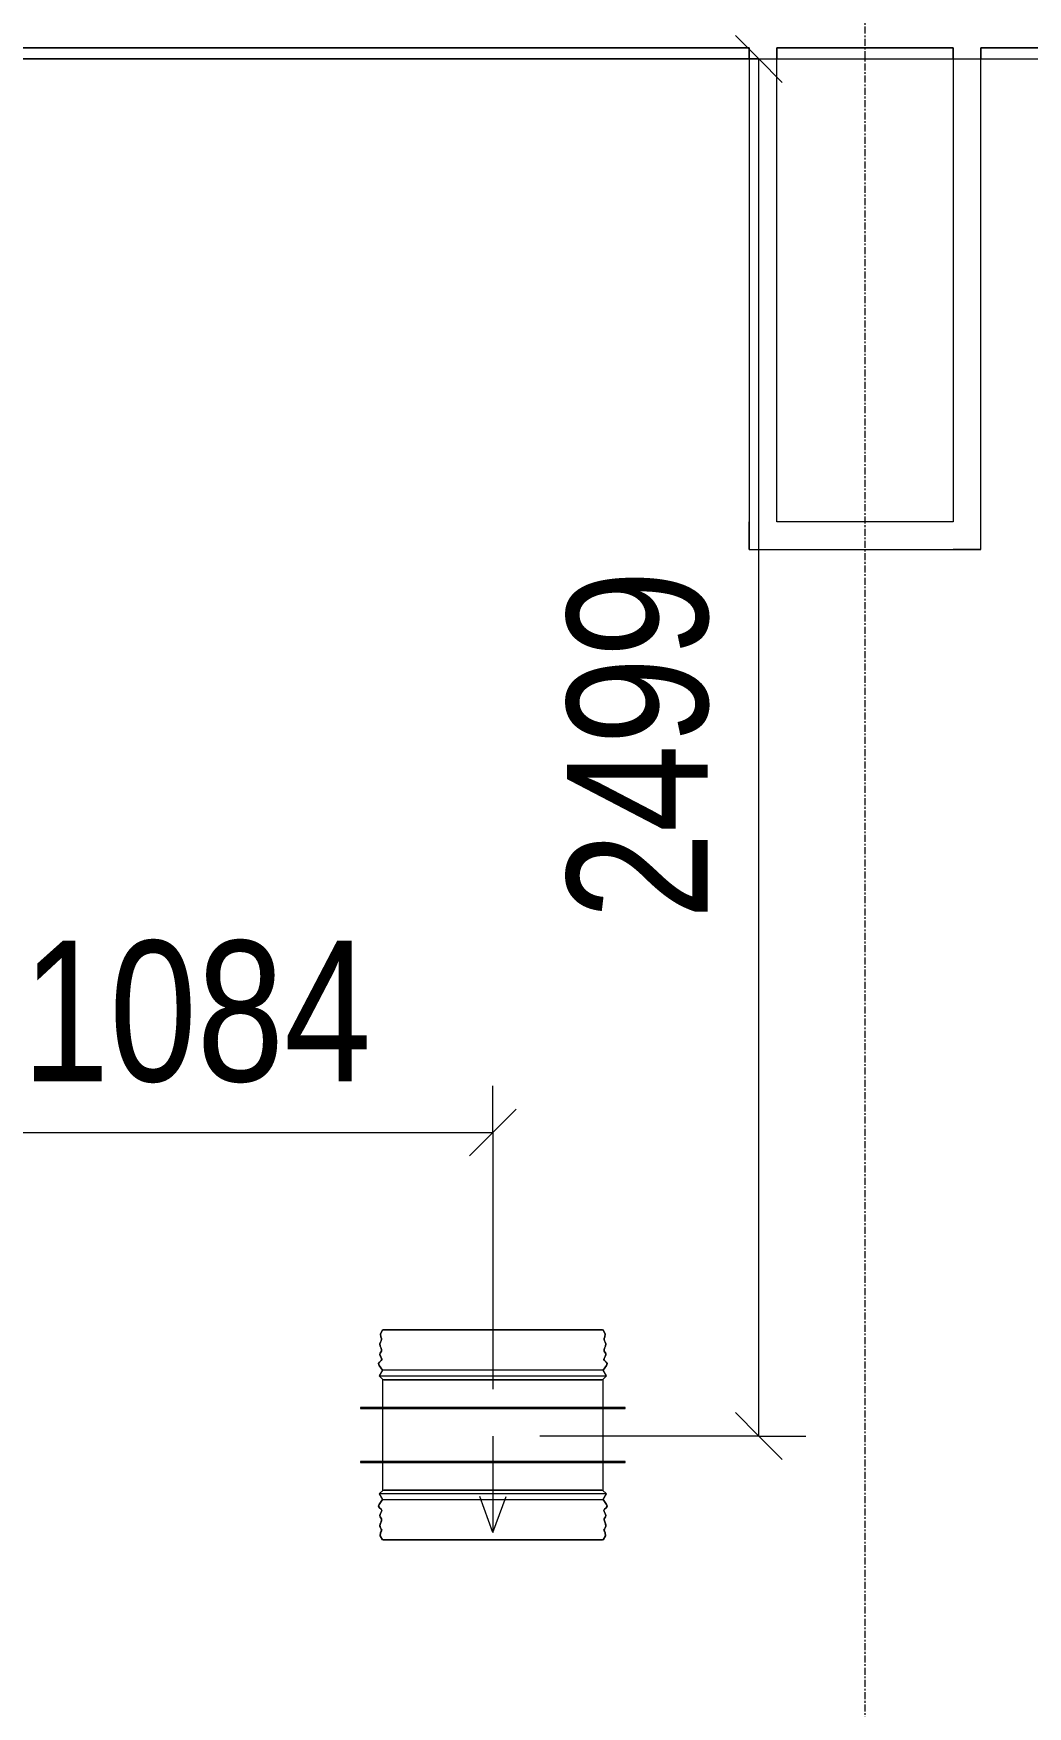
# Model space of a CAD drawing. Header units: millimetres. Extents: x -22227 to 20164, y 15335 to 61747.
# Drawn here: x -13708 to -11904, y 55127 to 58163 of the extents above; entities that cross this region are included whole.
import ezdxf

# ---------------------------------------------------------------- set-up
doc = ezdxf.new("R2010")
doc.units = ezdxf.units.MM
doc.linetypes.add('Grid Line', pattern=[22.225, 12.7, -3.175, 3.175, -3.175])
for name, color, linetype, lineweight in [('A-ANNO-DIMS', 7, 'Continuous', 9), ('A-ANNO-DIMS-170', 7, 'Continuous', 9), ('A-DETL-THIN', 7, 'Continuous', 9), ('A-WALL', 7, 'Continuous', 9), ('M-EQPM', 7, 'Continuous', 5), ('S-GRID', 7, 'Continuous', 9)]:
    doc.layers.add(name, color=color, linetype=linetype, lineweight=lineweight)
doc.styles.add('Arial_4', font='arial.ttf', dxfattribs={"width": 0.8, "height": 255})
doc.dimstyles.new('AK_DIM_2_0_Arial_đỏ', dxfattribs={"dimscale": 304.8, "dimtxt": 260.166147, "dimasz": 0.278871, "dimexe": 0.278871, "dimexo": 0.278871, "dimgap": 0.055774, "dimtad": 1, "dimdec": 0, "dimzin": 0, "dimdsep": 46, "dimtxsty": 'Arial_4', "dimblk1": 'OBLIQUE', "dimblk2": 'OBLIQUE', "dimsah": 1, "dimcen": 0.09, "dimadec": 0, "dimazin": 0, "dimtfac": 1, "dimtdec": 4, "dimtix": 1, "dimtmove": 0, "dimatfit": 3, "dimfxl": 1, "dimtvp": 1, "dimtolj": 1, "dimtzin": 0, "dimarcsym": 2})

# ---------------------------------------------------------------- blocks, each defined once
blk = doc.blocks.new('AK-SGS-M3-A_rvt-1-MẶT BẰNG BỐ TRÍ THIẾT BỊ')
at = {"layer": 'A-WALL', "color": 254, "true_color": 0xe0e0e0}
for p, q in [((-15908.6, 58136.9), (-12408.6, 58136.9)), ((-12408.6, 58136.9), (-12408.6, 58119.7)), ((-12408.6, 58119.4), (-12408.6, 58117.3)), ((-12408.6, 58116.9), (-12358.6, 58116.9)), ((-12358.6, 58119.4), (-12358.6, 58136.9)), ((-12358.6, 58136.9), (-12038.6, 58136.9)), ((-12358.6, 58116.9), (-12358.6, 58119.1)), ((-12038.6, 58136.9), (-12038.6, 58117.3)), ((-12038.6, 58116.9), (-11988.6, 58116.9)), ((-11988.6, 58116.9), (-11988.6, 58136.9)), ((-11988.6, 58136.9), (-6555.2, 58136.9))]:
    blk.add_line(p, q, dxfattribs=at)
at = {"layer": 'A-WALL', "color": 254, "true_color": 0xcccccc}
for p, q in [((-12408.6, 58136.9), (-15908.6, 58136.9)), ((-13958.6, 58116.9), (-12408.6, 58116.9)), ((-12408.6, 58119.7), (-12408.6, 58136.9)), ((-12408.6, 58117.3), (-12408.6, 58119.4)), ((-12408.6, 58116.9), (-12408.6, 57276.9)), ((-12358.6, 58136.9), (-12358.6, 58119.4)), ((-12038.6, 58136.9), (-12358.6, 58136.9)), ((-12358.6, 58119.1), (-12358.6, 58116.9)), ((-12358.6, 57276.9), (-12358.6, 58116.9)), ((-12358.6, 58116.9), (-12038.6, 58116.9)), ((-12038.6, 58117.3), (-12038.6, 58136.9)), ((-12038.6, 58116.9), (-12038.6, 57276.9)), ((-11988.6, 58136.9), (-11988.6, 58116.9)), ((-6555.2, 58136.9), (-11988.6, 58136.9)), ((-11988.6, 57226.9), (-11988.6, 58116.9)), ((-11988.6, 58116.9), (-6555.2, 58116.9)), ((-12408.6, 57226.9), (-12408.6, 57276.9)), ((-12038.6, 57276.9), (-12358.6, 57276.9)), ((-12408.6, 57226.9), (-12038.6, 57226.9)), ((-11988.6, 57226.9), (-12038.6, 57226.9))]:
    blk.add_line(p, q, dxfattribs=at)
at = {"layer": 'A-WALL', "color": 253, "true_color": 0xaaaaaa}
for p, q in [((-13958.6, 58116.9), (-12408.6, 58116.9)), ((-12408.6, 58116.9), (-12408.6, 57276.9)), ((-12358.6, 57276.9), (-12358.6, 58116.9)), ((-12358.6, 58116.9), (-12038.6, 58116.9)), ((-12038.6, 58116.9), (-12038.6, 57276.9)), ((-11988.6, 57226.9), (-11988.6, 58116.9)), ((-11988.6, 58116.9), (-6555.2, 58116.9)), ((-12408.6, 57276.9), (-12408.6, 57226.9)), ((-12038.6, 57276.9), (-12358.6, 57276.9)), ((-12408.6, 57226.9), (-12038.6, 57226.9)), ((-12038.6, 57226.9), (-11988.6, 57226.9))]:
    blk.add_line(p, q, dxfattribs=at)
at = {"layer": 'A-WALL', "color": 7, "true_color": 0xececec}
for p, q in [((-12408.6, 58116.9), (-12358.6, 58116.9)), ((-12038.6, 58116.9), (-11988.6, 58116.9))]:
    blk.add_line(p, q, dxfattribs=at)
blk = doc.blocks.new('03_DSC_Fan _axial_ - QUẠT THẢI TRỤC 400x200-1932861-MẶT BẰNG BỐ TRÍ THIẾT BỊ')
at = {"layer": 'M-EQPM', "color": 34, "true_color": 0x994c00}
for p, q in [((52, 240), (50, 240)), ((50, 240), (50, -240)), ((50, 240), (50, -240)), ((52, -240), (52, 240)), ((52, -240), (52, 240)), ((150, 240), (148, 240)), ((148, 240), (148, -240)), ((148, 240), (148, -240)), ((150, -240), (150, 240)), ((150, -240), (150, 240)), ((-90.6, -200.4), (-90.6, 200.4)), ((-90.6, -200.4), (-90.6, 200.4)), ((-90.6, 199), (-90.6, -199)), ((-90.6, 199), (-90.6, -199)), ((-7.2, 206.2), (-17.4, 200.4)), ((-17.4, 200.4), (-17.4, -200.4)), ((-17.4, 200.4), (-17.4, -200.4)), ((0, 199), (-7.2, 206.2)), ((-7.2, -206.2), (-7.2, 206.2)), ((-7.2, -206.2), (-7.2, 206.2)), ((200, 200), (0, 200)), ((0, 200), (0, -200)), ((0, 200), (0, -200)), ((0, 199), (0, -199)), ((0, 199), (0, -199)), ((0, -198), (0, 198)), ((0, -198), (0, 198)), ((50, -199), (50, 199)), ((50, -199), (50, 199)), ((52, 199), (52, -199)), ((52, 199), (52, -199)), ((148, -199), (148, 199)), ((148, -199), (148, 199)), ((150, 199), (150, -199)), ((150, 199), (150, -199)), ((207.2, 206.2), (200, 199)), ((200, -200), (200, 200)), ((200, -200), (200, 200)), ((200, -199), (200, 199)), ((200, -199), (200, 199)), ((200, 198), (200, -198)), ((200, 198), (200, -198)), ((217.4, 200.4), (207.2, 206.2)), ((207.2, 206.2), (207.2, -206.2)), ((207.2, 206.2), (207.2, -206.2)), ((217.4, -200.4), (217.4, 200.4)), ((217.4, -200.4), (217.4, 200.4)), ((290.6, 200.4), (290.6, -200.4)), ((290.6, 200.4), (290.6, -200.4)), ((290.6, -199), (290.6, 199)), ((290.6, -199), (290.6, 199)), ((102, 0), (277.3, 0)), ((277.3, 0), (211.5, 23.9)), ((277.3, 0), (211.5, -23.9)), ((-17.4, -200.4), (-7.2, -206.2)), ((-7.2, -206.2), (0, -199)), ((0, -200), (200, -200)), ((200, -199), (207.2, -206.2)), ((207.2, -206.2), (217.4, -200.4)), ((50, -240), (52, -240)), ((148, -240), (150, -240))]:
    blk.add_line(p, q, dxfattribs=at)
at = {"layer": 'M-EQPM', "color": 34, "true_color": 0x994c00, "flags": 128}
for points in [[(-90.6, 200.4), (-83, 204.1), (-77.7, 203.5), (-74.7, 202.2), (-72.9, 201.8), (-70.9, 202.5), (-68.4, 204), (-65.1, 204.9), (-61.3, 204.3), (-57.4, 202.9), (-54.2, 201.9), (-52.1, 202.2), (-50.4, 203.4), (-48.5, 204.7), (-45.8, 205.1), (-42.3, 203.7), (-38.9, 201.9), (-36.8, 201.6), (-34.9, 202.9), (-32.2, 205.6), (-29.5, 207.5), (-26, 206.4), (-17.4, 200.4)], [(-17.4, 200.4), (-26, 206.4), (-29.5, 207.5), (-32.2, 205.6), (-34.9, 202.9), (-36.8, 201.6), (-38.9, 201.9), (-42.3, 203.7), (-45.8, 205.1), (-48.5, 204.7), (-50.4, 203.4), (-52.1, 202.2), (-54.2, 201.9), (-57.4, 202.9), (-61.3, 204.3), (-65.1, 204.9), (-68.4, 204), (-70.9, 202.5), (-72.9, 201.8), (-74.7, 202.2), (-77.7, 203.5), (-83, 204.1), (-90.6, 200.4)], [(-50.8, 203.1), (-49.4, 204.2), (-48.6, 204.7), (-47.9, 205), (-47.2, 205.1), (-46.6, 205.2), (-45.9, 205.1), (-44.5, 204.8), (-37.4, 201.5), (-37, 201.5), (-36.5, 201.7), (-36.1, 201.9), (-35.2, 202.7), (-31.1, 206.5), (-30.1, 207.2), (-29.8, 207.4)], [(217.4, 200.4), (226.1, 206.4), (229.6, 207.5), (232.3, 205.5), (235, 202.9), (236.9, 201.5), (239, 201.9), (242.4, 203.8), (246, 205.1), (248.6, 204.7), (250.5, 203.3), (252.2, 202.2), (254.4, 201.9), (257.7, 203), (261.6, 204.4), (265.4, 204.9), (268.6, 203.9), (271.1, 202.4), (273, 201.7), (274.9, 202.4), (278, 203.9), (283.2, 204.7), (290.6, 200.4)], [(290.6, 200.4), (283.2, 204.7), (278, 203.9), (274.9, 202.4), (273, 201.7), (271.1, 202.4), (268.6, 203.9), (265.4, 204.9), (261.6, 204.4), (257.7, 203), (254.4, 201.9), (252.2, 202.2), (250.5, 203.3), (248.6, 204.7), (246, 205.1), (242.4, 203.8), (239, 201.9), (236.9, 201.5), (235, 202.9), (232.3, 205.5), (229.6, 207.5), (226.1, 206.4), (217.4, 200.4)], [(254.4, 201.9), (255.9, 202.3), (260.9, 204.2), (264.1, 204.9), (266, 204.8), (267.6, 204.3), (271.2, 202.4), (272.3, 201.9), (272.8, 201.7), (273.2, 201.8), (273.7, 201.9), (275.9, 202.9), (278.2, 204), (279.2, 204.4)], [(-17.4, -200.4), (-26, -206.4), (-29.5, -207.5), (-32.2, -205.6), (-34.9, -202.9), (-36.8, -201.6), (-38.9, -201.9), (-42.3, -203.7), (-45.8, -205.1), (-48.5, -204.7), (-50.4, -203.4), (-52.1, -202.2), (-54.2, -201.9), (-57.4, -202.9), (-61.3, -204.3), (-65.1, -204.9), (-68.4, -204), (-70.9, -202.5), (-72.9, -201.8), (-74.7, -202.2), (-77.7, -203.5), (-83, -204.1), (-90.6, -200.4)], [(-90.6, -200.4), (-83, -204.1), (-77.7, -203.5), (-74.7, -202.2), (-72.9, -201.8), (-70.9, -202.5), (-68.4, -204), (-65.1, -204.9), (-61.3, -204.3), (-57.4, -202.9), (-54.2, -201.9), (-52.1, -202.2), (-50.4, -203.4), (-48.5, -204.7), (-45.8, -205.1), (-42.3, -203.7), (-38.9, -201.9), (-36.8, -201.6), (-34.9, -202.9), (-32.2, -205.6), (-29.5, -207.5), (-26, -206.4), (-17.4, -200.4)], [(-50.8, -203.1), (-49.4, -204.2), (-48.6, -204.7), (-47.9, -205), (-47.2, -205.1), (-46.6, -205.2), (-45.9, -205.1), (-44.5, -204.8), (-37.4, -201.5), (-37, -201.5), (-36.5, -201.7), (-36.1, -201.9), (-35.2, -202.7), (-31.1, -206.5), (-30.1, -207.2), (-29.8, -207.4)], [(290.6, -200.4), (283.2, -204.7), (278, -203.9), (274.9, -202.4), (273, -201.7), (271.1, -202.4), (268.6, -203.9), (265.4, -204.9), (261.6, -204.4), (257.7, -203), (254.4, -201.9), (252.2, -202.2), (250.5, -203.3), (248.6, -204.7), (246, -205.1), (242.4, -203.8), (239, -201.9), (236.9, -201.5), (235, -202.9), (232.3, -205.5), (229.6, -207.5), (226.1, -206.4), (217.4, -200.4)], [(217.4, -200.4), (226.1, -206.4), (229.6, -207.5), (232.3, -205.5), (235, -202.9), (236.9, -201.5), (239, -201.9), (242.4, -203.8), (246, -205.1), (248.6, -204.7), (250.5, -203.3), (252.2, -202.2), (254.4, -201.9), (257.7, -203), (261.6, -204.4), (265.4, -204.9), (268.6, -203.9), (271.1, -202.4), (273, -201.7), (274.9, -202.4), (278, -203.9), (283.2, -204.7), (290.6, -200.4)], [(254.4, -201.9), (255.9, -202.3), (260.9, -204.2), (264.1, -204.9), (266, -204.8), (267.6, -204.3), (271.2, -202.4), (272.3, -201.9), (272.8, -201.7), (273.2, -201.8), (273.7, -201.9), (275.9, -202.9), (278.2, -204), (279.2, -204.4)]]:
    blk.add_lwpolyline(points, dxfattribs=at)
blk = doc.blocks.new('03_DSC_Fan _axial_ - QUẠT THẢI TRỤC 400x200-V162-MẶT BẰNG BỐ TRÍ THIẾT BỊ')
at = {"layer": 'A-DETL-THIN', "color": 34, "true_color": 0x994c00}
for p, q in [((-30.1, 207.2), (-29.8, 207.4)), ((-30.1, -207.2), (-29.8, -207.4))]:
    blk.add_line(p, q, dxfattribs=at)
at = {"layer": 'M-EQPM', "color": 34, "true_color": 0x994c00}
for p, q in [((52, 240), (50, 240)), ((50, 240), (50, -240)), ((50, 240), (50, -240)), ((52, -240), (52, 240)), ((52, -240), (52, 240)), ((150, 240), (148, 240)), ((148, 240), (148, -240)), ((148, 240), (148, -240)), ((150, -240), (150, 240)), ((150, -240), (150, 240)), ((-90.6, -200.4), (-90.6, 200.4)), ((-90.6, -200.4), (-90.6, 200.4)), ((-90.6, 199), (-90.6, -199)), ((-90.6, 199), (-90.6, -199)), ((-7.2, 206.2), (-17.4, 200.4)), ((-17.4, 200.4), (-17.4, -200.4)), ((-17.4, 200.4), (-17.4, -200.4)), ((0, 199), (-7.2, 206.2)), ((-7.2, -206.2), (-7.2, 206.2)), ((-7.2, -206.2), (-7.2, 206.2)), ((200, 200), (0, 200)), ((0, 200), (0, -200)), ((0, 200), (0, -200)), ((0, 199), (0, -199)), ((0, 199), (0, -199)), ((0, -198), (0, 198)), ((0, -198), (0, 198)), ((50, -199), (50, 199)), ((50, -199), (50, 199)), ((52, 199), (52, -199)), ((52, 199), (52, -199)), ((148, -199), (148, 199)), ((148, -199), (148, 199)), ((150, 199), (150, -199)), ((150, 199), (150, -199)), ((207.2, 206.2), (200, 199)), ((200, -200), (200, 200)), ((200, -200), (200, 200)), ((200, -199), (200, 199)), ((200, -199), (200, 199)), ((200, 198), (200, -198)), ((200, 198), (200, -198)), ((217.4, 200.4), (207.2, 206.2)), ((207.2, 206.2), (207.2, -206.2)), ((207.2, 206.2), (207.2, -206.2)), ((217.4, -200.4), (217.4, 200.4)), ((217.4, -200.4), (217.4, 200.4)), ((290.6, 200.4), (290.6, -200.4)), ((290.6, 200.4), (290.6, -200.4)), ((290.6, -199), (290.6, 199)), ((290.6, -199), (290.6, 199)), ((102, 0), (277.3, 0)), ((277.3, 0), (211.5, 23.9)), ((277.3, 0), (211.5, -23.9)), ((-17.4, -200.4), (-7.2, -206.2)), ((-7.2, -206.2), (0, -199)), ((0, -200), (200, -200)), ((200, -199), (207.2, -206.2)), ((207.2, -206.2), (217.4, -200.4)), ((50, -240), (52, -240)), ((148, -240), (150, -240))]:
    blk.add_line(p, q, dxfattribs=at)
at = {"layer": 'M-EQPM', "color": 34, "true_color": 0x994c00, "flags": 128}
for points in [[(-90.6, 200.4), (-83, 204.1), (-77.7, 203.5), (-74.7, 202.2), (-72.9, 201.8), (-70.9, 202.5), (-68.4, 204), (-65.1, 204.9), (-61.3, 204.3), (-57.4, 202.9), (-54.2, 201.9), (-52.1, 202.2), (-50.4, 203.4), (-48.5, 204.7), (-45.8, 205.1), (-42.3, 203.7), (-38.9, 201.9), (-36.8, 201.6), (-34.9, 202.9), (-32.2, 205.6), (-29.5, 207.5), (-26, 206.4), (-17.4, 200.4)], [(-17.4, 200.4), (-26, 206.4), (-29.5, 207.5), (-32.2, 205.6), (-34.9, 202.9), (-36.8, 201.6), (-38.9, 201.9), (-42.3, 203.7), (-45.8, 205.1), (-48.5, 204.7), (-50.4, 203.4), (-52.1, 202.2), (-54.2, 201.9), (-57.4, 202.9), (-61.3, 204.3), (-65.1, 204.9), (-68.4, 204), (-70.9, 202.5), (-72.9, 201.8), (-74.7, 202.2), (-77.7, 203.5), (-83, 204.1), (-90.6, 200.4)], [(-50.8, 203.1), (-49.4, 204.2), (-48.6, 204.7), (-47.9, 205), (-47.2, 205.1), (-46.6, 205.2), (-45.9, 205.1), (-44.5, 204.8), (-37.4, 201.5), (-37, 201.5), (-36.5, 201.7), (-36.1, 201.9), (-35.2, 202.7), (-31.1, 206.5), (-30.1, 207.2), (-29.8, 207.4)], [(217.4, 200.4), (226.1, 206.4), (229.6, 207.5), (232.3, 205.5), (235, 202.9), (236.9, 201.5), (239, 201.9), (242.4, 203.8), (246, 205.1), (248.6, 204.7), (250.5, 203.3), (252.2, 202.2), (254.4, 201.9), (257.7, 203), (261.6, 204.4), (265.4, 204.9), (268.6, 203.9), (271.1, 202.4), (273, 201.7), (274.9, 202.4), (278, 203.9), (283.2, 204.7), (290.6, 200.4)], [(290.6, 200.4), (283.2, 204.7), (278, 203.9), (274.9, 202.4), (273, 201.7), (271.1, 202.4), (268.6, 203.9), (265.4, 204.9), (261.6, 204.4), (257.7, 203), (254.4, 201.9), (252.2, 202.2), (250.5, 203.3), (248.6, 204.7), (246, 205.1), (242.4, 203.8), (239, 201.9), (236.9, 201.5), (235, 202.9), (232.3, 205.5), (229.6, 207.5), (226.1, 206.4), (217.4, 200.4)], [(254.4, 201.9), (255.9, 202.3), (260.9, 204.2), (264.1, 204.9), (266, 204.8), (267.6, 204.3), (271.2, 202.4), (272.3, 201.9), (272.8, 201.7), (273.2, 201.8), (273.7, 201.9), (275.9, 202.9), (278.2, 204), (279.2, 204.4)], [(-17.4, -200.4), (-26, -206.4), (-29.5, -207.5), (-32.2, -205.6), (-34.9, -202.9), (-36.8, -201.6), (-38.9, -201.9), (-42.3, -203.7), (-45.8, -205.1), (-48.5, -204.7), (-50.4, -203.4), (-52.1, -202.2), (-54.2, -201.9), (-57.4, -202.9), (-61.3, -204.3), (-65.1, -204.9), (-68.4, -204), (-70.9, -202.5), (-72.9, -201.8), (-74.7, -202.2), (-77.7, -203.5), (-83, -204.1), (-90.6, -200.4)], [(-90.6, -200.4), (-83, -204.1), (-77.7, -203.5), (-74.7, -202.2), (-72.9, -201.8), (-70.9, -202.5), (-68.4, -204), (-65.1, -204.9), (-61.3, -204.3), (-57.4, -202.9), (-54.2, -201.9), (-52.1, -202.2), (-50.4, -203.4), (-48.5, -204.7), (-45.8, -205.1), (-42.3, -203.7), (-38.9, -201.9), (-36.8, -201.6), (-34.9, -202.9), (-32.2, -205.6), (-29.5, -207.5), (-26, -206.4), (-17.4, -200.4)], [(-50.8, -203.1), (-49.4, -204.2), (-48.6, -204.7), (-47.9, -205), (-47.2, -205.1), (-46.6, -205.2), (-45.9, -205.1), (-44.5, -204.8), (-37.4, -201.5), (-37, -201.5), (-36.5, -201.7), (-36.1, -201.9), (-35.2, -202.7), (-31.1, -206.5), (-30.1, -207.2), (-29.8, -207.4)], [(290.6, -200.4), (283.2, -204.7), (278, -203.9), (274.9, -202.4), (273, -201.7), (271.1, -202.4), (268.6, -203.9), (265.4, -204.9), (261.6, -204.4), (257.7, -203), (254.4, -201.9), (252.2, -202.2), (250.5, -203.3), (248.6, -204.7), (246, -205.1), (242.4, -203.8), (239, -201.9), (236.9, -201.5), (235, -202.9), (232.3, -205.5), (229.6, -207.5), (226.1, -206.4), (217.4, -200.4)], [(217.4, -200.4), (226.1, -206.4), (229.6, -207.5), (232.3, -205.5), (235, -202.9), (236.9, -201.5), (239, -201.9), (242.4, -203.8), (246, -205.1), (248.6, -204.7), (250.5, -203.3), (252.2, -202.2), (254.4, -201.9), (257.7, -203), (261.6, -204.4), (265.4, -204.9), (268.6, -203.9), (271.1, -202.4), (273, -201.7), (274.9, -202.4), (278, -203.9), (283.2, -204.7), (290.6, -200.4)], [(254.4, -201.9), (255.9, -202.3), (260.9, -204.2), (264.1, -204.9), (266, -204.8), (267.6, -204.3), (271.2, -202.4), (272.3, -201.9), (272.8, -201.7), (273.2, -201.8), (273.7, -201.9), (275.9, -202.9), (278.2, -204), (279.2, -204.4)]]:
    blk.add_lwpolyline(points, dxfattribs=at)
blk = doc.blocks.new('03_DSC_Fan _axial_ - QUẠT THẢI TRỤC 400x200-V171-MẶT BẰNG BỐ TRÍ THIẾT BỊ')
at = {"layer": 'A-DETL-THIN', "color": 34, "true_color": 0x994c00}
for p, q in [((-30.1, 207.2), (-29.8, 207.4)), ((-30.1, -207.2), (-29.8, -207.4))]:
    blk.add_line(p, q, dxfattribs=at)
at = {"layer": 'M-EQPM', "color": 34, "true_color": 0x994c00}
for p, q in [((52, 240), (50, 240)), ((50, 240), (50, -240)), ((50, 240), (50, -240)), ((52, 240), (50, 240)), ((50, 240), (50, -240)), ((50, 240), (50, -240)), ((52, -240), (52, 240)), ((52, -240), (52, 240)), ((52, -240), (52, 240)), ((52, -240), (52, 240)), ((150, 240), (148, 240)), ((148, 240), (148, -240)), ((148, 240), (148, -240)), ((150, 240), (148, 240)), ((148, 240), (148, -240)), ((148, 240), (148, -240)), ((150, -240), (150, 240)), ((150, -240), (150, 240)), ((150, -240), (150, 240)), ((150, -240), (150, 240)), ((-90.6, -200.4), (-90.6, 200.4)), ((-90.6, -200.4), (-90.6, 200.4)), ((-90.6, -200.4), (-90.6, 200.4)), ((-90.6, -200.4), (-90.6, 200.4)), ((-90.6, 199), (-90.6, -199)), ((-90.6, 199), (-90.6, -199)), ((-90.6, 199), (-90.6, -199)), ((-90.6, 199), (-90.6, -199)), ((-7.2, 206.2), (-17.4, 200.4)), ((-7.2, 206.2), (-17.4, 200.4)), ((-17.4, 200.4), (-17.4, -200.4)), ((-17.4, 200.4), (-17.4, -200.4)), ((-17.4, 200.4), (-17.4, -200.4)), ((-17.4, 200.4), (-17.4, -200.4)), ((0, 199), (-7.2, 206.2)), ((-7.2, -206.2), (-7.2, 206.2)), ((-7.2, -206.2), (-7.2, 206.2)), ((0, 199), (-7.2, 206.2)), ((-7.2, -206.2), (-7.2, 206.2)), ((-7.2, -206.2), (-7.2, 206.2)), ((200, 200), (0, 200)), ((0, 200), (0, -200)), ((0, 200), (0, -200)), ((200, 200), (0, 200)), ((0, 200), (0, -200)), ((0, 200), (0, -200)), ((0, 199), (0, -199)), ((0, 199), (0, -199)), ((0, 199), (0, -199)), ((0, 199), (0, -199)), ((0, -198), (0, 198)), ((0, -198), (0, 198)), ((0, -198), (0, 198)), ((0, -198), (0, 198)), ((50, -199), (50, 199)), ((50, -199), (50, 199)), ((50, -199), (50, 199)), ((50, -199), (50, 199)), ((52, 199), (52, -199)), ((52, 199), (52, -199)), ((52, 199), (52, -199)), ((52, 199), (52, -199)), ((148, -199), (148, 199)), ((148, -199), (148, 199)), ((148, -199), (148, 199)), ((148, -199), (148, 199)), ((150, 199), (150, -199)), ((150, 199), (150, -199)), ((150, 199), (150, -199)), ((150, 199), (150, -199)), ((207.2, 206.2), (200, 199)), ((207.2, 206.2), (200, 199)), ((200, -200), (200, 200)), ((200, -200), (200, 200)), ((200, -200), (200, 200)), ((200, -200), (200, 200)), ((200, -199), (200, 199)), ((200, -199), (200, 199)), ((200, -199), (200, 199)), ((200, -199), (200, 199)), ((200, 198), (200, -198)), ((200, 198), (200, -198)), ((200, 198), (200, -198)), ((200, 198), (200, -198)), ((217.4, 200.4), (207.2, 206.2)), ((207.2, 206.2), (207.2, -206.2)), ((207.2, 206.2), (207.2, -206.2)), ((217.4, 200.4), (207.2, 206.2)), ((207.2, 206.2), (207.2, -206.2)), ((207.2, 206.2), (207.2, -206.2)), ((217.4, -200.4), (217.4, 200.4)), ((217.4, -200.4), (217.4, 200.4)), ((217.4, -200.4), (217.4, 200.4)), ((217.4, -200.4), (217.4, 200.4)), ((290.6, 200.4), (290.6, -200.4)), ((290.6, 200.4), (290.6, -200.4)), ((290.6, 200.4), (290.6, -200.4)), ((290.6, 200.4), (290.6, -200.4)), ((290.6, -199), (290.6, 199)), ((290.6, -199), (290.6, 199)), ((290.6, -199), (290.6, 199)), ((290.6, -199), (290.6, 199)), ((102, 0), (277.3, 0)), ((102, 0), (277.3, 0)), ((277.3, 0), (211.5, 23.9)), ((277.3, 0), (211.5, 23.9)), ((277.3, 0), (211.5, -23.9)), ((277.3, 0), (211.5, -23.9)), ((-17.4, -200.4), (-7.2, -206.2)), ((-17.4, -200.4), (-7.2, -206.2)), ((-7.2, -206.2), (0, -199)), ((-7.2, -206.2), (0, -199)), ((0, -200), (200, -200)), ((0, -200), (200, -200)), ((200, -199), (207.2, -206.2)), ((200, -199), (207.2, -206.2)), ((207.2, -206.2), (217.4, -200.4)), ((207.2, -206.2), (217.4, -200.4)), ((50, -240), (52, -240)), ((50, -240), (52, -240)), ((148, -240), (150, -240)), ((148, -240), (150, -240))]:
    blk.add_line(p, q, dxfattribs=at)
at = {"layer": 'M-EQPM', "color": 34, "true_color": 0x994c00, "flags": 128}
for points in [[(-90.6, 200.4), (-83, 204.1), (-77.7, 203.5), (-74.7, 202.2), (-72.9, 201.8), (-70.9, 202.5), (-68.4, 204), (-65.1, 204.9), (-61.3, 204.3), (-57.4, 202.9), (-54.2, 201.9), (-52.1, 202.2), (-50.4, 203.4), (-48.5, 204.7), (-45.8, 205.1), (-42.3, 203.7), (-38.9, 201.9), (-36.8, 201.6), (-34.9, 202.9), (-32.2, 205.6), (-29.5, 207.5), (-26, 206.4), (-17.4, 200.4)], [(-17.4, 200.4), (-26, 206.4), (-29.5, 207.5), (-32.2, 205.6), (-34.9, 202.9), (-36.8, 201.6), (-38.9, 201.9), (-42.3, 203.7), (-45.8, 205.1), (-48.5, 204.7), (-50.4, 203.4), (-52.1, 202.2), (-54.2, 201.9), (-57.4, 202.9), (-61.3, 204.3), (-65.1, 204.9), (-68.4, 204), (-70.9, 202.5), (-72.9, 201.8), (-74.7, 202.2), (-77.7, 203.5), (-83, 204.1), (-90.6, 200.4)], [(-90.6, 200.4), (-83, 204.1), (-77.7, 203.5), (-74.7, 202.2), (-72.9, 201.8), (-70.9, 202.5), (-68.4, 204), (-65.1, 204.9), (-61.3, 204.3), (-57.4, 202.9), (-54.2, 201.9), (-52.1, 202.2), (-50.4, 203.4), (-48.5, 204.7), (-45.8, 205.1), (-42.3, 203.7), (-38.9, 201.9), (-36.8, 201.6), (-34.9, 202.9), (-32.2, 205.6), (-29.5, 207.5), (-26, 206.4), (-17.4, 200.4)], [(-17.4, 200.4), (-26, 206.4), (-29.5, 207.5), (-32.2, 205.6), (-34.9, 202.9), (-36.8, 201.6), (-38.9, 201.9), (-42.3, 203.7), (-45.8, 205.1), (-48.5, 204.7), (-50.4, 203.4), (-52.1, 202.2), (-54.2, 201.9), (-57.4, 202.9), (-61.3, 204.3), (-65.1, 204.9), (-68.4, 204), (-70.9, 202.5), (-72.9, 201.8), (-74.7, 202.2), (-77.7, 203.5), (-83, 204.1), (-90.6, 200.4)], [(-50.8, 203.1), (-49.4, 204.2), (-48.6, 204.7), (-47.9, 205), (-47.2, 205.1), (-46.6, 205.2), (-45.9, 205.1), (-44.5, 204.8), (-37.4, 201.5), (-37, 201.5), (-36.5, 201.7), (-36.1, 201.9), (-35.2, 202.7), (-31.1, 206.5), (-30.1, 207.2), (-29.8, 207.4)], [(-50.8, 203.1), (-49.4, 204.2), (-48.6, 204.7), (-47.9, 205), (-47.2, 205.1), (-46.6, 205.2), (-45.9, 205.1), (-44.5, 204.8), (-37.4, 201.5), (-37, 201.5), (-36.5, 201.7), (-36.1, 201.9), (-35.2, 202.7), (-31.1, 206.5), (-30.1, 207.2), (-29.8, 207.4)], [(217.4, 200.4), (226.1, 206.4), (229.6, 207.5), (232.3, 205.5), (235, 202.9), (236.9, 201.5), (239, 201.9), (242.4, 203.8), (246, 205.1), (248.6, 204.7), (250.5, 203.3), (252.2, 202.2), (254.4, 201.9), (257.7, 203), (261.6, 204.4), (265.4, 204.9), (268.6, 203.9), (271.1, 202.4), (273, 201.7), (274.9, 202.4), (278, 203.9), (283.2, 204.7), (290.6, 200.4)], [(290.6, 200.4), (283.2, 204.7), (278, 203.9), (274.9, 202.4), (273, 201.7), (271.1, 202.4), (268.6, 203.9), (265.4, 204.9), (261.6, 204.4), (257.7, 203), (254.4, 201.9), (252.2, 202.2), (250.5, 203.3), (248.6, 204.7), (246, 205.1), (242.4, 203.8), (239, 201.9), (236.9, 201.5), (235, 202.9), (232.3, 205.5), (229.6, 207.5), (226.1, 206.4), (217.4, 200.4)], [(217.4, 200.4), (226.1, 206.4), (229.6, 207.5), (232.3, 205.5), (235, 202.9), (236.9, 201.5), (239, 201.9), (242.4, 203.8), (246, 205.1), (248.6, 204.7), (250.5, 203.3), (252.2, 202.2), (254.4, 201.9), (257.7, 203), (261.6, 204.4), (265.4, 204.9), (268.6, 203.9), (271.1, 202.4), (273, 201.7), (274.9, 202.4), (278, 203.9), (283.2, 204.7), (290.6, 200.4)], [(290.6, 200.4), (283.2, 204.7), (278, 203.9), (274.9, 202.4), (273, 201.7), (271.1, 202.4), (268.6, 203.9), (265.4, 204.9), (261.6, 204.4), (257.7, 203), (254.4, 201.9), (252.2, 202.2), (250.5, 203.3), (248.6, 204.7), (246, 205.1), (242.4, 203.8), (239, 201.9), (236.9, 201.5), (235, 202.9), (232.3, 205.5), (229.6, 207.5), (226.1, 206.4), (217.4, 200.4)], [(254.4, 201.9), (255.9, 202.3), (260.9, 204.2), (264.1, 204.9), (266, 204.8), (267.6, 204.3), (271.2, 202.4), (272.3, 201.9), (272.8, 201.7), (273.2, 201.8), (273.7, 201.9), (275.9, 202.9), (278.2, 204), (279.2, 204.4)], [(254.4, 201.9), (255.9, 202.3), (260.9, 204.2), (264.1, 204.9), (266, 204.8), (267.6, 204.3), (271.2, 202.4), (272.3, 201.9), (272.8, 201.7), (273.2, 201.8), (273.7, 201.9), (275.9, 202.9), (278.2, 204), (279.2, 204.4)], [(-17.4, -200.4), (-26, -206.4), (-29.5, -207.5), (-32.2, -205.6), (-34.9, -202.9), (-36.8, -201.6), (-38.9, -201.9), (-42.3, -203.7), (-45.8, -205.1), (-48.5, -204.7), (-50.4, -203.4), (-52.1, -202.2), (-54.2, -201.9), (-57.4, -202.9), (-61.3, -204.3), (-65.1, -204.9), (-68.4, -204), (-70.9, -202.5), (-72.9, -201.8), (-74.7, -202.2), (-77.7, -203.5), (-83, -204.1), (-90.6, -200.4)], [(-90.6, -200.4), (-83, -204.1), (-77.7, -203.5), (-74.7, -202.2), (-72.9, -201.8), (-70.9, -202.5), (-68.4, -204), (-65.1, -204.9), (-61.3, -204.3), (-57.4, -202.9), (-54.2, -201.9), (-52.1, -202.2), (-50.4, -203.4), (-48.5, -204.7), (-45.8, -205.1), (-42.3, -203.7), (-38.9, -201.9), (-36.8, -201.6), (-34.9, -202.9), (-32.2, -205.6), (-29.5, -207.5), (-26, -206.4), (-17.4, -200.4)], [(-17.4, -200.4), (-26, -206.4), (-29.5, -207.5), (-32.2, -205.6), (-34.9, -202.9), (-36.8, -201.6), (-38.9, -201.9), (-42.3, -203.7), (-45.8, -205.1), (-48.5, -204.7), (-50.4, -203.4), (-52.1, -202.2), (-54.2, -201.9), (-57.4, -202.9), (-61.3, -204.3), (-65.1, -204.9), (-68.4, -204), (-70.9, -202.5), (-72.9, -201.8), (-74.7, -202.2), (-77.7, -203.5), (-83, -204.1), (-90.6, -200.4)], [(-90.6, -200.4), (-83, -204.1), (-77.7, -203.5), (-74.7, -202.2), (-72.9, -201.8), (-70.9, -202.5), (-68.4, -204), (-65.1, -204.9), (-61.3, -204.3), (-57.4, -202.9), (-54.2, -201.9), (-52.1, -202.2), (-50.4, -203.4), (-48.5, -204.7), (-45.8, -205.1), (-42.3, -203.7), (-38.9, -201.9), (-36.8, -201.6), (-34.9, -202.9), (-32.2, -205.6), (-29.5, -207.5), (-26, -206.4), (-17.4, -200.4)], [(-50.8, -203.1), (-49.4, -204.2), (-48.6, -204.7), (-47.9, -205), (-47.2, -205.1), (-46.6, -205.2), (-45.9, -205.1), (-44.5, -204.8), (-37.4, -201.5), (-37, -201.5), (-36.5, -201.7), (-36.1, -201.9), (-35.2, -202.7), (-31.1, -206.5), (-30.1, -207.2), (-29.8, -207.4)], [(-50.8, -203.1), (-49.4, -204.2), (-48.6, -204.7), (-47.9, -205), (-47.2, -205.1), (-46.6, -205.2), (-45.9, -205.1), (-44.5, -204.8), (-37.4, -201.5), (-37, -201.5), (-36.5, -201.7), (-36.1, -201.9), (-35.2, -202.7), (-31.1, -206.5), (-30.1, -207.2), (-29.8, -207.4)], [(290.6, -200.4), (283.2, -204.7), (278, -203.9), (274.9, -202.4), (273, -201.7), (271.1, -202.4), (268.6, -203.9), (265.4, -204.9), (261.6, -204.4), (257.7, -203), (254.4, -201.9), (252.2, -202.2), (250.5, -203.3), (248.6, -204.7), (246, -205.1), (242.4, -203.8), (239, -201.9), (236.9, -201.5), (235, -202.9), (232.3, -205.5), (229.6, -207.5), (226.1, -206.4), (217.4, -200.4)], [(217.4, -200.4), (226.1, -206.4), (229.6, -207.5), (232.3, -205.5), (235, -202.9), (236.9, -201.5), (239, -201.9), (242.4, -203.8), (246, -205.1), (248.6, -204.7), (250.5, -203.3), (252.2, -202.2), (254.4, -201.9), (257.7, -203), (261.6, -204.4), (265.4, -204.9), (268.6, -203.9), (271.1, -202.4), (273, -201.7), (274.9, -202.4), (278, -203.9), (283.2, -204.7), (290.6, -200.4)], [(290.6, -200.4), (283.2, -204.7), (278, -203.9), (274.9, -202.4), (273, -201.7), (271.1, -202.4), (268.6, -203.9), (265.4, -204.9), (261.6, -204.4), (257.7, -203), (254.4, -201.9), (252.2, -202.2), (250.5, -203.3), (248.6, -204.7), (246, -205.1), (242.4, -203.8), (239, -201.9), (236.9, -201.5), (235, -202.9), (232.3, -205.5), (229.6, -207.5), (226.1, -206.4), (217.4, -200.4)], [(217.4, -200.4), (226.1, -206.4), (229.6, -207.5), (232.3, -205.5), (235, -202.9), (236.9, -201.5), (239, -201.9), (242.4, -203.8), (246, -205.1), (248.6, -204.7), (250.5, -203.3), (252.2, -202.2), (254.4, -201.9), (257.7, -203), (261.6, -204.4), (265.4, -204.9), (268.6, -203.9), (271.1, -202.4), (273, -201.7), (274.9, -202.4), (278, -203.9), (283.2, -204.7), (290.6, -200.4)], [(254.4, -201.9), (255.9, -202.3), (260.9, -204.2), (264.1, -204.9), (266, -204.8), (267.6, -204.3), (271.2, -202.4), (272.3, -201.9), (272.8, -201.7), (273.2, -201.8), (273.7, -201.9), (275.9, -202.9), (278.2, -204), (279.2, -204.4)], [(254.4, -201.9), (255.9, -202.3), (260.9, -204.2), (264.1, -204.9), (266, -204.8), (267.6, -204.3), (271.2, -202.4), (272.3, -201.9), (272.8, -201.7), (273.2, -201.8), (273.7, -201.9), (275.9, -202.9), (278.2, -204), (279.2, -204.4)]]:
    blk.add_lwpolyline(points, dxfattribs=at)
blk = doc.blocks.new('03_DSC_Fan _axial_ - QUẠT THẢI TRỤC 400x200-V176-MẶT BẰNG BỐ TRÍ THIẾT BỊ')
at = {"layer": 'A-DETL-THIN', "color": 34, "true_color": 0x994c00}
for p, q in [((-30.1, 207.2), (-29.8, 207.4)), ((-30.1, 207.2), (-29.8, 207.4)), ((-30.1, -207.2), (-29.8, -207.4)), ((-30.1, -207.2), (-29.8, -207.4))]:
    blk.add_line(p, q, dxfattribs=at)
at = {"layer": 'M-EQPM', "color": 34, "true_color": 0x994c00}
for p, q in [((52, 240), (50, 240)), ((50, 240), (50, -240)), ((50, 240), (50, -240)), ((52, 240), (50, 240)), ((50, 240), (50, -240)), ((50, 240), (50, -240)), ((52, -240), (52, 240)), ((52, -240), (52, 240)), ((52, -240), (52, 240)), ((52, -240), (52, 240)), ((150, 240), (148, 240)), ((148, 240), (148, -240)), ((148, 240), (148, -240)), ((150, 240), (148, 240)), ((148, 240), (148, -240)), ((148, 240), (148, -240)), ((150, -240), (150, 240)), ((150, -240), (150, 240)), ((150, -240), (150, 240)), ((150, -240), (150, 240)), ((-90.6, -200.4), (-90.6, 200.4)), ((-90.6, -200.4), (-90.6, 200.4)), ((-90.6, -200.4), (-90.6, 200.4)), ((-90.6, -200.4), (-90.6, 200.4)), ((-90.6, 199), (-90.6, -199)), ((-90.6, 199), (-90.6, -199)), ((-90.6, 199), (-90.6, -199)), ((-90.6, 199), (-90.6, -199)), ((-7.2, 206.2), (-17.4, 200.4)), ((-7.2, 206.2), (-17.4, 200.4)), ((-17.4, 200.4), (-17.4, -200.4)), ((-17.4, 200.4), (-17.4, -200.4)), ((-17.4, 200.4), (-17.4, -200.4)), ((-17.4, 200.4), (-17.4, -200.4)), ((0, 199), (-7.2, 206.2)), ((-7.2, -206.2), (-7.2, 206.2)), ((-7.2, -206.2), (-7.2, 206.2)), ((0, 199), (-7.2, 206.2)), ((-7.2, -206.2), (-7.2, 206.2)), ((-7.2, -206.2), (-7.2, 206.2)), ((200, 200), (0, 200)), ((0, 200), (0, -200)), ((0, 200), (0, -200)), ((200, 200), (0, 200)), ((0, 200), (0, -200)), ((0, 200), (0, -200)), ((0, 199), (0, -199)), ((0, 199), (0, -199)), ((0, 199), (0, -199)), ((0, 199), (0, -199)), ((0, -198), (0, 198)), ((0, -198), (0, 198)), ((0, -198), (0, 198)), ((0, -198), (0, 198)), ((50, -199), (50, 199)), ((50, -199), (50, 199)), ((50, -199), (50, 199)), ((50, -199), (50, 199)), ((52, 199), (52, -199)), ((52, 199), (52, -199)), ((52, 199), (52, -199)), ((52, 199), (52, -199)), ((148, -199), (148, 199)), ((148, -199), (148, 199)), ((148, -199), (148, 199)), ((148, -199), (148, 199)), ((150, 199), (150, -199)), ((150, 199), (150, -199)), ((150, 199), (150, -199)), ((150, 199), (150, -199)), ((207.2, 206.2), (200, 199)), ((207.2, 206.2), (200, 199)), ((200, -200), (200, 200)), ((200, -200), (200, 200)), ((200, -200), (200, 200)), ((200, -200), (200, 200)), ((200, -199), (200, 199)), ((200, -199), (200, 199)), ((200, -199), (200, 199)), ((200, -199), (200, 199)), ((200, 198), (200, -198)), ((200, 198), (200, -198)), ((200, 198), (200, -198)), ((200, 198), (200, -198)), ((217.4, 200.4), (207.2, 206.2)), ((207.2, 206.2), (207.2, -206.2)), ((207.2, 206.2), (207.2, -206.2)), ((217.4, 200.4), (207.2, 206.2)), ((207.2, 206.2), (207.2, -206.2)), ((207.2, 206.2), (207.2, -206.2)), ((217.4, -200.4), (217.4, 200.4)), ((217.4, -200.4), (217.4, 200.4)), ((217.4, -200.4), (217.4, 200.4)), ((217.4, -200.4), (217.4, 200.4)), ((290.6, 200.4), (290.6, -200.4)), ((290.6, 200.4), (290.6, -200.4)), ((290.6, 200.4), (290.6, -200.4)), ((290.6, 200.4), (290.6, -200.4)), ((290.6, -199), (290.6, 199)), ((290.6, -199), (290.6, 199)), ((290.6, -199), (290.6, 199)), ((290.6, -199), (290.6, 199)), ((102, 0), (277.3, 0)), ((102, 0), (277.3, 0)), ((277.3, 0), (211.5, 23.9)), ((277.3, 0), (211.5, 23.9)), ((277.3, 0), (211.5, -23.9)), ((277.3, 0), (211.5, -23.9)), ((-17.4, -200.4), (-7.2, -206.2)), ((-17.4, -200.4), (-7.2, -206.2)), ((-7.2, -206.2), (0, -199)), ((-7.2, -206.2), (0, -199)), ((0, -200), (200, -200)), ((0, -200), (200, -200)), ((200, -199), (207.2, -206.2)), ((200, -199), (207.2, -206.2)), ((207.2, -206.2), (217.4, -200.4)), ((207.2, -206.2), (217.4, -200.4)), ((50, -240), (52, -240)), ((50, -240), (52, -240)), ((148, -240), (150, -240)), ((148, -240), (150, -240))]:
    blk.add_line(p, q, dxfattribs=at)
at = {"layer": 'M-EQPM', "color": 34, "true_color": 0x994c00, "flags": 128}
for points in [[(-90.6, 200.4), (-83, 204.1), (-77.7, 203.5), (-74.7, 202.2), (-72.9, 201.8), (-70.9, 202.5), (-68.4, 204), (-65.1, 204.9), (-61.3, 204.3), (-57.4, 202.9), (-54.2, 201.9), (-52.1, 202.2), (-50.4, 203.4), (-48.5, 204.7), (-45.8, 205.1), (-42.3, 203.7), (-38.9, 201.9), (-36.8, 201.6), (-34.9, 202.9), (-32.2, 205.6), (-29.5, 207.5), (-26, 206.4), (-17.4, 200.4)], [(-17.4, 200.4), (-26, 206.4), (-29.5, 207.5), (-32.2, 205.6), (-34.9, 202.9), (-36.8, 201.6), (-38.9, 201.9), (-42.3, 203.7), (-45.8, 205.1), (-48.5, 204.7), (-50.4, 203.4), (-52.1, 202.2), (-54.2, 201.9), (-57.4, 202.9), (-61.3, 204.3), (-65.1, 204.9), (-68.4, 204), (-70.9, 202.5), (-72.9, 201.8), (-74.7, 202.2), (-77.7, 203.5), (-83, 204.1), (-90.6, 200.4)], [(-90.6, 200.4), (-83, 204.1), (-77.7, 203.5), (-74.7, 202.2), (-72.9, 201.8), (-70.9, 202.5), (-68.4, 204), (-65.1, 204.9), (-61.3, 204.3), (-57.4, 202.9), (-54.2, 201.9), (-52.1, 202.2), (-50.4, 203.4), (-48.5, 204.7), (-45.8, 205.1), (-42.3, 203.7), (-38.9, 201.9), (-36.8, 201.6), (-34.9, 202.9), (-32.2, 205.6), (-29.5, 207.5), (-26, 206.4), (-17.4, 200.4)], [(-17.4, 200.4), (-26, 206.4), (-29.5, 207.5), (-32.2, 205.6), (-34.9, 202.9), (-36.8, 201.6), (-38.9, 201.9), (-42.3, 203.7), (-45.8, 205.1), (-48.5, 204.7), (-50.4, 203.4), (-52.1, 202.2), (-54.2, 201.9), (-57.4, 202.9), (-61.3, 204.3), (-65.1, 204.9), (-68.4, 204), (-70.9, 202.5), (-72.9, 201.8), (-74.7, 202.2), (-77.7, 203.5), (-83, 204.1), (-90.6, 200.4)], [(-50.8, 203.1), (-49.4, 204.2), (-48.6, 204.7), (-47.9, 205), (-47.2, 205.1), (-46.6, 205.2), (-45.9, 205.1), (-44.5, 204.8), (-37.4, 201.5), (-37, 201.5), (-36.5, 201.7), (-36.1, 201.9), (-35.2, 202.7), (-31.1, 206.5), (-30.1, 207.2), (-29.8, 207.4)], [(-50.8, 203.1), (-49.4, 204.2), (-48.6, 204.7), (-47.9, 205), (-47.2, 205.1), (-46.6, 205.2), (-45.9, 205.1), (-44.5, 204.8), (-37.4, 201.5), (-37, 201.5), (-36.5, 201.7), (-36.1, 201.9), (-35.2, 202.7), (-31.1, 206.5), (-30.1, 207.2), (-29.8, 207.4)], [(217.4, 200.4), (226.1, 206.4), (229.6, 207.5), (232.3, 205.5), (235, 202.9), (236.9, 201.5), (239, 201.9), (242.4, 203.8), (246, 205.1), (248.6, 204.7), (250.5, 203.3), (252.2, 202.2), (254.4, 201.9), (257.7, 203), (261.6, 204.4), (265.4, 204.9), (268.6, 203.9), (271.1, 202.4), (273, 201.7), (274.9, 202.4), (278, 203.9), (283.2, 204.7), (290.6, 200.4)], [(290.6, 200.4), (283.2, 204.7), (278, 203.9), (274.9, 202.4), (273, 201.7), (271.1, 202.4), (268.6, 203.9), (265.4, 204.9), (261.6, 204.4), (257.7, 203), (254.4, 201.9), (252.2, 202.2), (250.5, 203.3), (248.6, 204.7), (246, 205.1), (242.4, 203.8), (239, 201.9), (236.9, 201.5), (235, 202.9), (232.3, 205.5), (229.6, 207.5), (226.1, 206.4), (217.4, 200.4)], [(217.4, 200.4), (226.1, 206.4), (229.6, 207.5), (232.3, 205.5), (235, 202.9), (236.9, 201.5), (239, 201.9), (242.4, 203.8), (246, 205.1), (248.6, 204.7), (250.5, 203.3), (252.2, 202.2), (254.4, 201.9), (257.7, 203), (261.6, 204.4), (265.4, 204.9), (268.6, 203.9), (271.1, 202.4), (273, 201.7), (274.9, 202.4), (278, 203.9), (283.2, 204.7), (290.6, 200.4)], [(290.6, 200.4), (283.2, 204.7), (278, 203.9), (274.9, 202.4), (273, 201.7), (271.1, 202.4), (268.6, 203.9), (265.4, 204.9), (261.6, 204.4), (257.7, 203), (254.4, 201.9), (252.2, 202.2), (250.5, 203.3), (248.6, 204.7), (246, 205.1), (242.4, 203.8), (239, 201.9), (236.9, 201.5), (235, 202.9), (232.3, 205.5), (229.6, 207.5), (226.1, 206.4), (217.4, 200.4)], [(254.4, 201.9), (255.9, 202.3), (260.9, 204.2), (264.1, 204.9), (266, 204.8), (267.6, 204.3), (271.2, 202.4), (272.3, 201.9), (272.8, 201.7), (273.2, 201.8), (273.7, 201.9), (275.9, 202.9), (278.2, 204), (279.2, 204.4)], [(254.4, 201.9), (255.9, 202.3), (260.9, 204.2), (264.1, 204.9), (266, 204.8), (267.6, 204.3), (271.2, 202.4), (272.3, 201.9), (272.8, 201.7), (273.2, 201.8), (273.7, 201.9), (275.9, 202.9), (278.2, 204), (279.2, 204.4)], [(-17.4, -200.4), (-26, -206.4), (-29.5, -207.5), (-32.2, -205.6), (-34.9, -202.9), (-36.8, -201.6), (-38.9, -201.9), (-42.3, -203.7), (-45.8, -205.1), (-48.5, -204.7), (-50.4, -203.4), (-52.1, -202.2), (-54.2, -201.9), (-57.4, -202.9), (-61.3, -204.3), (-65.1, -204.9), (-68.4, -204), (-70.9, -202.5), (-72.9, -201.8), (-74.7, -202.2), (-77.7, -203.5), (-83, -204.1), (-90.6, -200.4)], [(-90.6, -200.4), (-83, -204.1), (-77.7, -203.5), (-74.7, -202.2), (-72.9, -201.8), (-70.9, -202.5), (-68.4, -204), (-65.1, -204.9), (-61.3, -204.3), (-57.4, -202.9), (-54.2, -201.9), (-52.1, -202.2), (-50.4, -203.4), (-48.5, -204.7), (-45.8, -205.1), (-42.3, -203.7), (-38.9, -201.9), (-36.8, -201.6), (-34.9, -202.9), (-32.2, -205.6), (-29.5, -207.5), (-26, -206.4), (-17.4, -200.4)], [(-17.4, -200.4), (-26, -206.4), (-29.5, -207.5), (-32.2, -205.6), (-34.9, -202.9), (-36.8, -201.6), (-38.9, -201.9), (-42.3, -203.7), (-45.8, -205.1), (-48.5, -204.7), (-50.4, -203.4), (-52.1, -202.2), (-54.2, -201.9), (-57.4, -202.9), (-61.3, -204.3), (-65.1, -204.9), (-68.4, -204), (-70.9, -202.5), (-72.9, -201.8), (-74.7, -202.2), (-77.7, -203.5), (-83, -204.1), (-90.6, -200.4)], [(-90.6, -200.4), (-83, -204.1), (-77.7, -203.5), (-74.7, -202.2), (-72.9, -201.8), (-70.9, -202.5), (-68.4, -204), (-65.1, -204.9), (-61.3, -204.3), (-57.4, -202.9), (-54.2, -201.9), (-52.1, -202.2), (-50.4, -203.4), (-48.5, -204.7), (-45.8, -205.1), (-42.3, -203.7), (-38.9, -201.9), (-36.8, -201.6), (-34.9, -202.9), (-32.2, -205.6), (-29.5, -207.5), (-26, -206.4), (-17.4, -200.4)], [(-50.8, -203.1), (-49.4, -204.2), (-48.6, -204.7), (-47.9, -205), (-47.2, -205.1), (-46.6, -205.2), (-45.9, -205.1), (-44.5, -204.8), (-37.4, -201.5), (-37, -201.5), (-36.5, -201.7), (-36.1, -201.9), (-35.2, -202.7), (-31.1, -206.5), (-30.1, -207.2), (-29.8, -207.4)], [(-50.8, -203.1), (-49.4, -204.2), (-48.6, -204.7), (-47.9, -205), (-47.2, -205.1), (-46.6, -205.2), (-45.9, -205.1), (-44.5, -204.8), (-37.4, -201.5), (-37, -201.5), (-36.5, -201.7), (-36.1, -201.9), (-35.2, -202.7), (-31.1, -206.5), (-30.1, -207.2), (-29.8, -207.4)], [(290.6, -200.4), (283.2, -204.7), (278, -203.9), (274.9, -202.4), (273, -201.7), (271.1, -202.4), (268.6, -203.9), (265.4, -204.9), (261.6, -204.4), (257.7, -203), (254.4, -201.9), (252.2, -202.2), (250.5, -203.3), (248.6, -204.7), (246, -205.1), (242.4, -203.8), (239, -201.9), (236.9, -201.5), (235, -202.9), (232.3, -205.5), (229.6, -207.5), (226.1, -206.4), (217.4, -200.4)], [(217.4, -200.4), (226.1, -206.4), (229.6, -207.5), (232.3, -205.5), (235, -202.9), (236.9, -201.5), (239, -201.9), (242.4, -203.8), (246, -205.1), (248.6, -204.7), (250.5, -203.3), (252.2, -202.2), (254.4, -201.9), (257.7, -203), (261.6, -204.4), (265.4, -204.9), (268.6, -203.9), (271.1, -202.4), (273, -201.7), (274.9, -202.4), (278, -203.9), (283.2, -204.7), (290.6, -200.4)], [(290.6, -200.4), (283.2, -204.7), (278, -203.9), (274.9, -202.4), (273, -201.7), (271.1, -202.4), (268.6, -203.9), (265.4, -204.9), (261.6, -204.4), (257.7, -203), (254.4, -201.9), (252.2, -202.2), (250.5, -203.3), (248.6, -204.7), (246, -205.1), (242.4, -203.8), (239, -201.9), (236.9, -201.5), (235, -202.9), (232.3, -205.5), (229.6, -207.5), (226.1, -206.4), (217.4, -200.4)], [(217.4, -200.4), (226.1, -206.4), (229.6, -207.5), (232.3, -205.5), (235, -202.9), (236.9, -201.5), (239, -201.9), (242.4, -203.8), (246, -205.1), (248.6, -204.7), (250.5, -203.3), (252.2, -202.2), (254.4, -201.9), (257.7, -203), (261.6, -204.4), (265.4, -204.9), (268.6, -203.9), (271.1, -202.4), (273, -201.7), (274.9, -202.4), (278, -203.9), (283.2, -204.7), (290.6, -200.4)], [(254.4, -201.9), (255.9, -202.3), (260.9, -204.2), (264.1, -204.9), (266, -204.8), (267.6, -204.3), (271.2, -202.4), (272.3, -201.9), (272.8, -201.7), (273.2, -201.8), (273.7, -201.9), (275.9, -202.9), (278.2, -204), (279.2, -204.4)], [(254.4, -201.9), (255.9, -202.3), (260.9, -204.2), (264.1, -204.9), (266, -204.8), (267.6, -204.3), (271.2, -202.4), (272.3, -201.9), (272.8, -201.7), (273.2, -201.8), (273.7, -201.9), (275.9, -202.9), (278.2, -204), (279.2, -204.4)]]:
    blk.add_lwpolyline(points, dxfattribs=at)
blk = doc.blocks.new('AK-SGS-M3-Hrvt_rvt-1-MẶT BẰNG BỐ TRÍ THIẾT BỊ')
at = {"layer": 'M-EQPM', "lineweight": 9, "rotation": 270.0000000000001}
for name in ['03_DSC_Fan _axial_ - QUẠT THẢI TRỤC 400x200-1932861-MẶT BẰNG BỐ TRÍ THIẾT BỊ', '03_DSC_Fan _axial_ - QUẠT THẢI TRỤC 400x200-V162-MẶT BẰNG BỐ TRÍ THIẾT BỊ', '03_DSC_Fan _axial_ - QUẠT THẢI TRỤC 400x200-V171-MẶT BẰNG BỐ TRÍ THIẾT BỊ', '03_DSC_Fan _axial_ - QUẠT THẢI TRỤC 400x200-V176-MẶT BẰNG BỐ TRÍ THIẾT BỊ']:
    blk.add_blockref(name, (-12874.1, 55719.9), dxfattribs=at)
blk = doc.blocks.new('DIMBLOCK13-MẶT BẰNG BỐ TRÍ THIẾT BỊ')
at = {"layer": 'A-ANNO-DIMS-170', "color": 1, "true_color": 0xff0000}
for p, q in [((-13958.6, 56168.6), (-13958.6, 58031.9)), ((-12874.1, 56168.6), (-12874.1, 56253.6)), ((-13958.6, 56168.6), (-13916.1, 56211.1)), ((-12874.1, 56168.6), (-12831.6, 56211.1)), ((-13958.6, 56168.6), (-14001.1, 56126.1)), ((-13958.6, 56168.6), (-12874.1, 56168.6)), ((-13958.6, 56168.6), (-13958.6, 56083.6)), ((-12874.1, 56168.6), (-12916.6, 56126.1)), ((-12874.1, 56168.6), (-12874.1, 55702.9))]:
    blk.add_line(p, q, dxfattribs=at)
at = {"layer": 'A-ANNO-DIMS-170', "color": 0, "insert": (-13728.5, 56516.6), "char_height": 255, "width": 749.279, "attachment_point": 1, "line_spacing_factor": 0.941778, "style": 'Arial_4'}
blk.add_mtext('1084', dxfattribs=at)
blk = doc.blocks.new('_Oblique')
at = {"color": 0, "linetype": 'ByBlock', "lineweight": -2}
blk.add_line((-0.5, -0.5), (0.5, 0.5), dxfattribs=at)
blk = doc.blocks.new('DIMBLOCK14-MẶT BẰNG BỐ TRÍ THIẾT BỊ')
at = {"layer": 'A-ANNO-DIMS-170', "color": 1, "true_color": 0xff0000}
for p, q in [((-12391.3, 58116.9), (-12433.8, 58159.4)), ((-12391.3, 58116.9), (-13873.6, 58116.9)), ((-12391.3, 55617.9), (-12391.3, 58116.9)), ((-12391.3, 58116.9), (-12348.8, 58074.4)), ((-12391.3, 58116.9), (-12306.3, 58116.9)), ((-12391.3, 55617.9), (-12433.8, 55660.4)), ((-12391.3, 55617.9), (-12789.1, 55617.9)), ((-12391.3, 55617.9), (-12348.8, 55575.4)), ((-12391.3, 55617.9), (-12306.3, 55617.9))]:
    blk.add_line(p, q, dxfattribs=at)
at = {"layer": 'A-ANNO-DIMS-170', "color": 0, "insert": (-12739.3, 56555.2), "char_height": 255, "width": 749.279, "attachment_point": 1, "rotation": 90, "line_spacing_factor": 0.941778, "style": 'Arial_4'}
blk.add_mtext('2499', dxfattribs=at)

msp = doc.modelspace()

# ---------------------------------------------------------------- linework, layer by layer
at = {"layer": 'S-GRID', "linetype": 'Grid Line'}
msp.add_line((-12198.6, 15335.3), (-12198.6, 59870.5), dxfattribs=at)

# ---------------------------------------------------------------- block references
at = {"lineweight": 5}
for name in ['AK-SGS-M3-Hrvt_rvt-1-MẶT BẰNG BỐ TRÍ THIẾT BỊ', 'AK-SGS-M3-A_rvt-1-MẶT BẰNG BỐ TRÍ THIẾT BỊ']:
    msp.add_blockref(name, (0, 0), dxfattribs=at)

# ---------------------------------------------------------------- dimensions: what is measured, and where the dimension line sits
at = {"layer": 'A-ANNO-DIMS', "color": 1, "true_color": 0xff0000}
dim = msp.add_linear_dim(base=(-12391.3, 58116.9), p1=(-12874.1, 55617.9), p2=(-13958.6, 58116.9), angle=90, dimstyle='AK_DIM_2_0_Arial_đỏ', override={"dimpost": '<>', "dimfxl": 2724.226148}, dxfattribs=at)
dim.commit()
dim.dimension.update_dxf_attribs({"geometry": 'DIMBLOCK14-MẶT BẰNG BỐ TRÍ THIẾT BỊ', "text_midpoint": (-12538.5, 56867.4)})
dim = msp.add_linear_dim(base=(-12874.0992, 56168.5669), p1=(-13958.5889, 58116.9373), p2=(-12874.0992, 55617.8794), dimstyle='AK_DIM_2_0_Arial_đỏ', override={"dimpost": '<>', "dimfxl": 2724.226148}, dxfattribs=at)
dim.commit()
dim.dimension.update_dxf_attribs({"geometry": 'DIMBLOCK13-MẶT BẰNG BỐ TRÍ THIẾT BỊ', "text_midpoint": (-13416.3441, 56315.763)})

doc.saveas('drawing.dxf')
